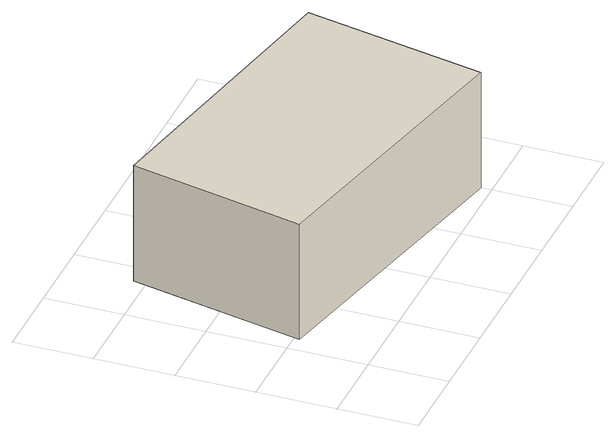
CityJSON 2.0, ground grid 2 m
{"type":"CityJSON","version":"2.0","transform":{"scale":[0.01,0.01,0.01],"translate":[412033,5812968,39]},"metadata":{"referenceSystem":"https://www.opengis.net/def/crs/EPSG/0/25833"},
"CityObjects":{
"building1":{"type":"Building","attributes":{"Gemeindeschluessel":"11000009","BezugspunktDach":"2200","function":"31001_1010","measuredHeight":3.15,"storeysAboveGround":1},"address":[{"country":"Germany","locality":"Berlin","thoroughfareNumber":"14A","thoroughfareName":"Hamburger Straße"}],"geometry":[{"type":"Solid","lod":"1","boundaries":[[[[0,1,2,3]],[[4,5,6,7]],[[4,7,3,2]],[[5,4,2,1]],[[6,5,1,0]],[[7,6,0,3]]]]}]}
},
"vertices":[
[801,27,374],[899,490,374],[145,633,374],[47,187,374],[145,633,59],[899,490,59],[801,27,59],[47,187,59]
]}
